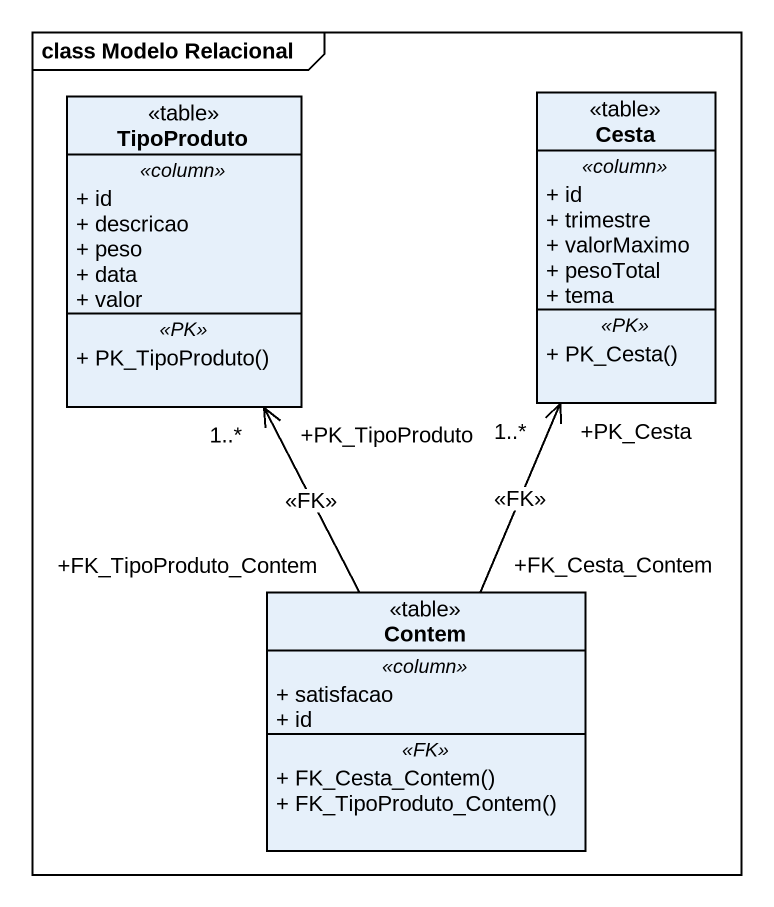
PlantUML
@startuml
mainframe class Modelo Relacional
hide circle
hide empty members
skinparam classAttributeIconSize 0
class TipoProduto <<table>> {
  .. <<column>> ..
  + id
  + descricao
  + peso
  + data
  + valor
  .. <<PK>> ..
  + PK_TipoProduto()
}
class Cesta <<table>> {
  .. <<column>> ..
  + id
  + trimestre
  + valorMaximo
  + pesoTotal
  + tema
  .. <<PK>> ..
  + PK_Cesta()
}
class Contem <<table>> {
  .. <<column>> ..
  + satisfacao
  + id
  .. <<FK>> ..
  + FK_Cesta_Contem()
  + FK_TipoProduto_Contem()
}
Contem "+FK_TipoProduto_Contem" -up-> "+PK_TipoProduto\n1..*" TipoProduto : <<FK>>
Contem "+FK_Cesta_Contem" -up-> "+PK_Cesta\n1..*" Cesta : <<FK>>
@enduml
